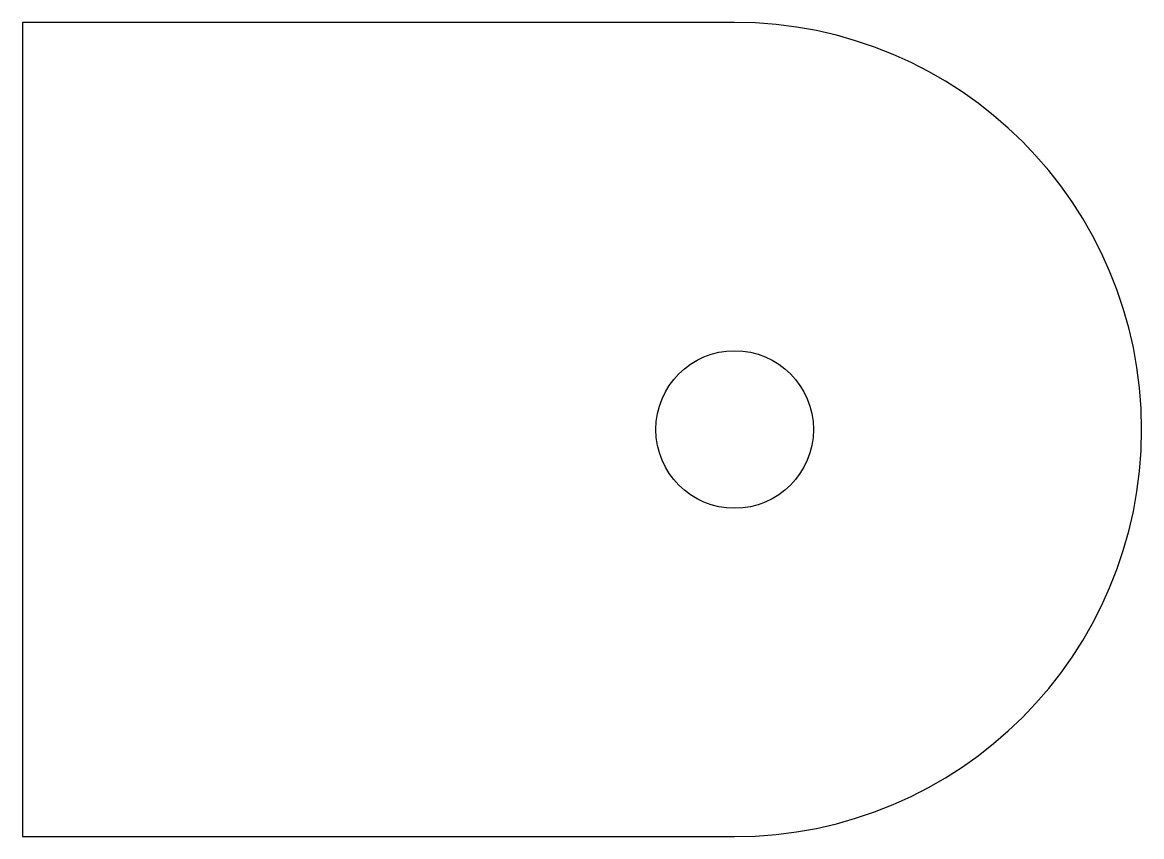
# Model space of a CAD drawing. Header units: inches. Extents: x 2 to 3.38, y 2 to 3.
import ezdxf

# ---------------------------------------------------------------- set-up
doc = ezdxf.new("R2010")
doc.units = ezdxf.units.IN
doc.header["$MEASUREMENT"] = 0
doc.layers.get('0').update_dxf_attribs({"linetype": 'CONTINUOUS'})

msp = doc.modelspace()

# ---------------------------------------------------------------- linework, layer by layer
for p, q in [((2, 3, 0.1), (2, 2, 0.1)), ((2.875, 3, 0.1), (2, 3, 0.1)), ((2, 2, 0.1), (2.875, 2, 0.1))]:
    msp.add_line(p, q)
msp.add_circle((2.875, 2.5), 0.0968)
msp.add_arc((2.875, 2.5, 0.1), 0.5, 270, 90)

doc.saveas('drawing.dxf')
